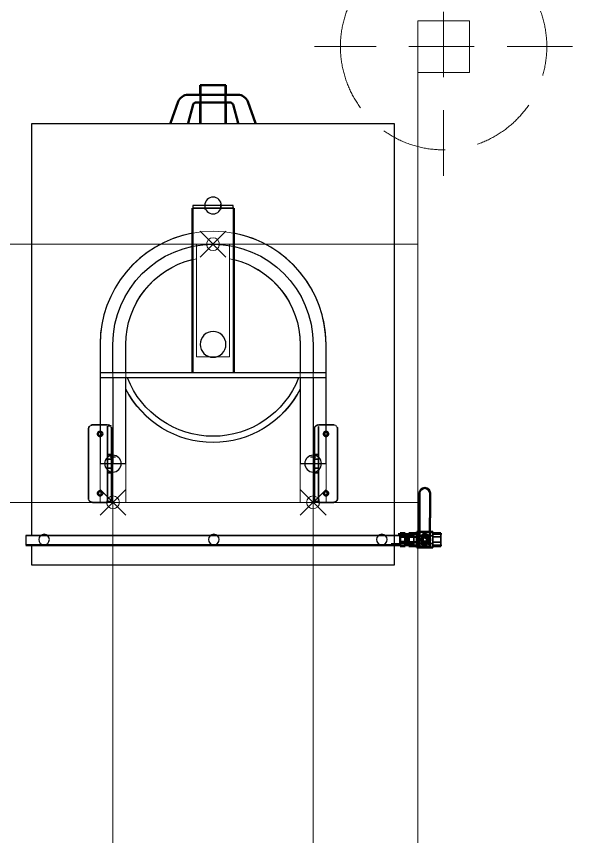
# Model space of a CAD drawing. Extents: x -3873 to 164127, y 7129 to 96529.
# Drawn here: x 15532 to 16610, y 68165 to 69753 of the extents above; entities that cross this region are included whole.
import ezdxf

# ---------------------------------------------------------------- set-up
doc = ezdxf.new("R2010")
doc.units = 0
doc.header["$PDMODE"] = 35
doc.header["$PDSIZE"] = 25
doc.linetypes.add('DASHED', pattern=[0.2068, 0.1655, -0.0413])
doc.linetypes.add('HIDDEN', pattern=[9.525, 6.35, -3.175])
doc.layers.get('0').update_dxf_attribs({"linetype": 'CONTINUOUS'})
for name, color, linetype, lineweight in [('Hidden (ISO)', 7, 'DASHED', 35), ('LAYOUT Kromeka', 1, 'CONTINUOUS', 5), ('Visible (ISO)', 7, 'CONTINUOUS', 50)]:
    doc.layers.add(name, color=color, linetype=linetype, lineweight=lineweight)
doc.layers.add('LAYOUT-AIRCHILLER', color=2, linetype='CONTINUOUS')

# ---------------------------------------------------------------- blocks, each defined once
blk = doc.blocks.new('*U257')
at = {"ltscale": 10}
for p, q in [((194, 219), (500, 219)), ((500, 219), (500, 169)), ((500, 169), (192.8, 169)), ((0, -32), (0, 32)), ((0, 32), (218, 32)), ((218, 32), (218, -32)), ((218, -32), (0, -32)), ((500, -169), (195.2, -169)), ((500, -219), (500, -169)), ((194, -219), (500, -219))]:
    blk.add_line(p, q, dxfattribs=at)
blk.add_lwpolyline([(500, 194), (194, 194, 1), (194, -194), (500, -194)], format="xyb", dxfattribs=at)
for radius, start, end in [(219, 90, 269.9842), (169, 90.4189, 169.0855), (189.6, 296.9566, 63.0435), (169, 190.9145, 270.4201)]:
    blk.add_arc((194, 0), radius, start, end, dxfattribs=at)
at = {"color": 5, "ltscale": 10}
for p in [(500, 194), (0, 0), (500, -194)]:
    blk.add_point(p, dxfattribs=at)
blk = doc.blocks.new('chilling_column100')
at = {"color": 4, "linetype": 'HIDDEN', "ltscale": 20}
for p, q in [((0, -250), (0, 250)), ((-250, 0), (250, 0))]:
    blk.add_line(p, q, dxfattribs=at)
at = {"color": 1, "linetype": 'Continuous', "ltscale": 20}
for p, q in [((50, 50), (-50, 50)), ((-50, 50), (-50, -50)), ((50, -50), (50, 50)), ((-50, -50), (50, -50))]:
    blk.add_line(p, q, dxfattribs=at)
at = {"color": 4, "linetype": 'HIDDEN', "ltscale": 20}
blk.add_circle((0, 0), 200, dxfattribs=at)
blk = doc.blocks.new('kose makarasi-388-180-ARA-ust')
at = {"color": 1, "ltscale": 25}
for p, q in [((55, -219), (55, 219)), ((65, -219), (65, 219))]:
    blk.add_line(p, q, dxfattribs=at)
at = {"color": 7, "ltscale": 25}
for p, q in [((218, 199.1), (218, 188.9)), ((-261.3, 15), (-271.6, 15)), ((-261.3, -15), (-271.6, -15)), ((218, -188.9), (218, -199.1))]:
    blk.add_line(p, q, dxfattribs=at)
at = {"color": 1, "ltscale": 25}
for points in [[(-215.3, 40, -0.361383), (0, 219), (231, 219), (231, 169), (65, 169)], [(55, 169), (0, 169, 0.345836), (-164.2, 40, 0.345836)], [(231, -219), (0, -219, -0.361383), (-215.3, -40, -0.361383)], [(-164.2, -40, 0.345836), (0, -169), (55, -169)]]:
    blk.add_lwpolyline(points, format="xyb", dxfattribs=at)
at = {"color": 2, "ltscale": 25}
blk.add_lwpolyline([(55, 194), (0, 194, 1), (0, -194), (55, -194)], format="xyb", dxfattribs=at)
for points in [[(65, 194), (231, 194)], [(65, -194), (231, -194)]]:
    blk.add_lwpolyline(points, dxfattribs=at)
at = {"color": 1, "ltscale": 25}
blk.add_lwpolyline([(-264, -39), (-269, -39), (-269, 39), (-264, 39)], close=True, dxfattribs=at)
for points in [[(55, -40), (-264, -40), (-264, 40), (55, 40)], [(65, -169), (231, -169), (231, -219)]]:
    blk.add_lwpolyline(points, dxfattribs=at)
for centre, radius in [((231, 194, -1), 16.2), ((-269, 0, -1), 16.2), ((0, 0), 25), ((231, -194, -1), 16.2)]:
    blk.add_circle(centre, radius, dxfattribs=at)
for radius, start, end in [(178, 291.42, 68.58), (190, 297.1928, 62.8072)]:
    blk.add_arc((0, 0), radius, start, end, dxfattribs=at)
at = {"layer": 'Visible (ISO)'}
for p, q in [((-264, 40), (55, 40)), ((-264, -40), (55, -40))]:
    blk.add_line(p, q, dxfattribs=at)
blk = doc.blocks.new('spray cabini')
at = {"color": 0, "ltscale": 25}
blk.add_line((-363, 370.1), (-363, 388.8), dxfattribs=at)
at = {"color": 0, "ltscale": 25, "elevation": 0}
blk.add_lwpolyline([(-352, 388.8), (-352, 426.7), (352, 426.7), (352, -427), (-352, -427), (-352, 370.1)], dxfattribs=at)
at = {"color": 0, "ltscale": 25}
for centre in [(-327.5, 378.1), (1.6, 378.1), (327.1, 378.1)]:
    blk.add_circle(centre, 10.3, dxfattribs=at)
at = {"layer": 'Hidden (ISO)', "color": 0}
for p, q in [((345.5, 386.2), (389.5, 386.2)), ((362.5, 386.1), (372.5, 386.1)), ((395, 388.8), (379.5, 388.8)), ((389.5, 388.3), (379.5, 388.6)), ((389.5, 367.9), (389.5, 388.3)), ((426, 385.6), (395, 385.6)), ((400.5, 390.8), (420.5, 390.8)), ((441.5, 388.8), (426, 388.8)), ((426, 388.1), (426, 368.1)), ((441.5, 383.3), (426, 383.3)), ((441.5, 383.3), (441.5, 388.1)), ((441.5, 372.9), (441.5, 383.3)), ((357.3, 370.1), (-363, 370.1)), ((345.5, 370.1), (389.5, 370.1)), ((372.5, 373.6), (362.5, 373.6)), ((389.5, 367.9), (379.5, 367.6)), ((395, 367.5), (379.5, 367.5)), ((426, 370.6), (395, 370.6)), ((421.2, 375.4), (421.2, 380.8)), ((441.5, 372.9), (426, 372.9)), ((441.5, 367.5), (426, 367.5)), ((441.5, 368.1), (441.5, 372.9)), ((-204.5, 306), (-233.5, 306)), ((-204.5, 303.4), (-204.5, 304.4)), ((-204.5, 304.4), (-196.5, 304.4)), ((-204.5, 158.6), (-204.5, 303.4)), ((-196.5, 304.4), (-196.5, 303.4)), ((-196.5, 298), (-196.5, 303.4)), ((196.5, 303.4), (196.5, 304.4)), ((204.5, 304.4), (196.5, 304.4)), ((196.5, 303.4), (196.5, 298)), ((233.5, 306), (204.5, 306)), ((204.5, 304.4), (204.5, 303.4)), ((204.5, 303.4), (204.5, 158.6)), ((-241.5, 298), (-241.5, 164)), ((-196.5, 164), (-196.5, 298)), ((196.5, 298), (196.5, 164)), ((241.5, 164), (241.5, 298)), ((-196.5, 248.5), (-204.5, 248.5)), ((-196.5, 239.5), (-204.5, 239.5)), ((196.5, 248.5), (204.5, 248.5)), ((196.5, 239.5), (204.5, 239.5)), ((-196.5, 222.5), (-204.5, 222.5)), ((196.5, 222.5), (204.5, 222.5)), ((-196.5, 213.5), (-204.5, 213.5)), ((196.5, 213.5), (204.5, 213.5)), ((-233.5, 156), (-204.5, 156)), ((-204.5, 157.6), (-204.5, 158.6)), ((-204.5, 157.6), (-196.5, 157.6)), ((204.5, 158.6), (204.5, 157.6)), ((204.5, 156), (233.5, 156)), ((-23.5, -427), (-23.5, -502)), ((23.5, -427), (23.5, -502)), ((-25, -468.3), (-25, -483.3)), ((25, -468.3), (25, -483.3))]:
    blk.add_line(p, q, dxfattribs=at)
for centre, radius, start, end in [((410.5, 378.1), 11, 114.62, 165.9639), ((410.5, 378.1), 11, 14.0361, 65.38), ((410.5, 378.1), 11, 194.0361, 245.38), ((410.5, 378.1), 11, 294.62, 345.9639), ((410.5, 378.1), 11, 345.9639, 14.0361), ((-233.5, 298), 8, 90, 180), ((-204.5, 298), 8, 0, 90), ((204.5, 298), 8, 90, 180), ((233.5, 298), 8, 0, 90), ((-233.5, 164), 8, 180, 270), ((-204.5, 164), 8, 270, 0), ((204.5, 164), 8, 180, 270), ((233.5, 164), 8, 270, 0)]:
    blk.add_arc(centre, radius, start, end, dxfattribs=at)
blk.add_open_spline([(399.8, 380.8), (399.8, 380.6), (399.8, 380.5), (399.6, 379.6), (399.5, 378.8), (399.5, 377.4), (399.6, 376.6), (399.8, 375.7), (399.8, 375.6), (399.8, 375.4)], degree=3, knots=[0.5219537, 0.5219537, 0.5219537, 0.5219537, 0.5599909, 0.5599909, 0.7756001, 0.7756001, 0.9912093, 0.9912093, 1.0292465, 1.0292465, 1.0292465, 1.0292465], dxfattribs=at)
at = {"layer": 'Visible (ISO)', "color": 0}
for p, q in [((358.5, 388.8), (-363.2, 388.8)), ((358.7, 388.7), (362.5, 388.7)), ((362.5, 390.7), (362.5, 382.7)), ((372.5, 390.7), (362.5, 390.7)), ((362.5, 382.7), (362.5, 370.1)), ((372.5, 382.7), (362.5, 382.7)), ((372.5, 382.7), (372.5, 390.7)), ((372.5, 388.7), (376.3, 388.7)), ((372.5, 370.1), (372.5, 382.7)), ((376.3, 367.5), (376.3, 388.7)), ((379.5, 388.6), (376.3, 388.7)), ((379.5, 390.6), (395, 390.6)), ((379.5, 383.3), (379.5, 390.6)), ((379.5, 383.3), (395, 383.3)), ((379.5, 372.9), (379.5, 383.3)), ((395, 393.1), (395, 363.1)), ((426, 393.1), (395, 393.1)), ((400.5, 392.8), (420.5, 392.8)), ((400.5, 392.8), (400.5, 388.8)), ((400.5, 367.4), (400.5, 388.8)), ((410.5, 385.6), (404, 381.9)), ((404, 381.9), (404, 374.4)), ((417, 381.9), (410.5, 385.6)), ((417, 374.4), (417, 381.9)), ((420.5, 388.8), (420.5, 392.8)), ((420.5, 388.8), (420.5, 367.4)), ((426, 393.1), (426, 388.1)), ((441.5, 390.6), (426, 390.6)), ((441.5, 388.1), (441.5, 390.6)), ((358.7, 367.5), (362.5, 367.5)), ((362.5, 370.1), (362.5, 365.6)), ((372.5, 370.1), (362.5, 370.1)), ((372.5, 365.6), (362.5, 365.6)), ((372.5, 365.6), (372.5, 370.1)), ((372.5, 367.5), (376.3, 367.5)), ((379.5, 367.6), (376.3, 367.5)), ((379.5, 372.9), (395, 372.9)), ((379.5, 365.6), (379.5, 372.9)), ((379.5, 365.6), (395, 365.6)), ((400.5, 364.6), (400.5, 367.4)), ((404, 374.4), (410.5, 370.6)), ((410.5, 370.6), (417, 374.4)), ((420.5, 367.4), (420.5, 364.6)), ((426, 368.1), (426, 363.1)), ((441.5, 365.6), (426, 365.6)), ((441.5, 365.6), (441.5, 368.1)), ((426, 363.1), (395, 363.1)), ((400.5, 339), (400.5, 364.6)), ((420.5, 364.6), (420.5, 339)), ((400.3, 288.3), (400.3, 336.1)), ((400.5, 336.1), (400.3, 336.1)), ((400.5, 339), (400.5, 336.1)), ((420.5, 336.1), (420.5, 339)), ((420.5, 336.1), (420.7, 336.1)), ((420.7, 336.1), (420.7, 288.3)), ((-82.5, -428.3), (-67.3, -470.1)), ((-38.8, -464.6), (-48.5, -428.3)), ((-25, -428.3), (-25, -468.3)), ((25, -428.3), (25, -468.3)), ((48.5, -428.3), (38.8, -464.6)), ((82.5, -428.3), (67.3, -470.1)), ((33.9, -468.3), (-33.9, -468.3)), ((-48.5, -483.3), (48.5, -483.3)), ((-25, -483.3), (-25, -502)), ((25, -483.3), (25, -502)), ((25, -502), (-25, -502))]:
    blk.add_line(p, q, dxfattribs=at)
for centre, radius in [((410.5, 378.1), 4), ((-219, 288.5), 4.5), ((219, 288.5), 4.5), ((-219, 173.5), 4.5), ((219, 173.5), 4.5)]:
    blk.add_circle(centre, radius, dxfattribs=at)
for centre, radius, start, end in [((410.5, 378.1), 11, 65.38, 114.62), ((410.5, 378.1), 11, 245.38, 294.62), ((410.5, 288.3), 10.2, 180, 0), ((-48.5, -463.3), 20, 200, 270), ((-33.9, -463.3), 5, 195, 270), ((33.9, -463.3), 5, 270, 345), ((48.5, -463.3), 20, 270, 340)]:
    blk.add_arc(centre, radius, start, end, dxfattribs=at)
at = {"layer": 'LAYOUT-AIRCHILLER', "color": 0, "rotation": 90}
blk.add_blockref('kose makarasi-388-180-ARA-ust', (0, 0), dxfattribs=at)

msp = doc.modelspace()

# ---------------------------------------------------------------- linework, layer by layer
at = {"layer": 'LAYOUT Kromeka', "color": 4, "ltscale": 20}
for p, q in [((16309.7, 69744.7), (16309.7, 39500.7)), ((11209.7, 69312), (16309.7, 69312)), ((16309.7, 68812), (11209.7, 68812))]:
    msp.add_line(p, q, dxfattribs=at)
at = {"layer": 'LAYOUT Kromeka', "ltscale": 20}
for p, q in [((15718.7, 40433), (15718.7, 68812)), ((16106.7, 40433), (16106.7, 68812))]:
    msp.add_line(p, q, dxfattribs=at)

# ---------------------------------------------------------------- block references
at = {"color": 1, "linetype": 'Continuous', "lineweight": 9, "xscale": -1, "rotation": 180}
msp.add_blockref('spray cabini', (15912.7, 69118), dxfattribs=at)
at = {"layer": 'LAYOUT Kromeka', "ltscale": 20, "xscale": -1}
msp.add_blockref('chilling_column100', (16359.7, 69694.7), dxfattribs=at)
at = {"layer": 'LAYOUT Kromeka', "ltscale": 20, "xscale": -1, "rotation": 90}
msp.add_blockref('*U257', (15912.7, 69312), dxfattribs=at)

doc.saveas('drawing.dxf')
